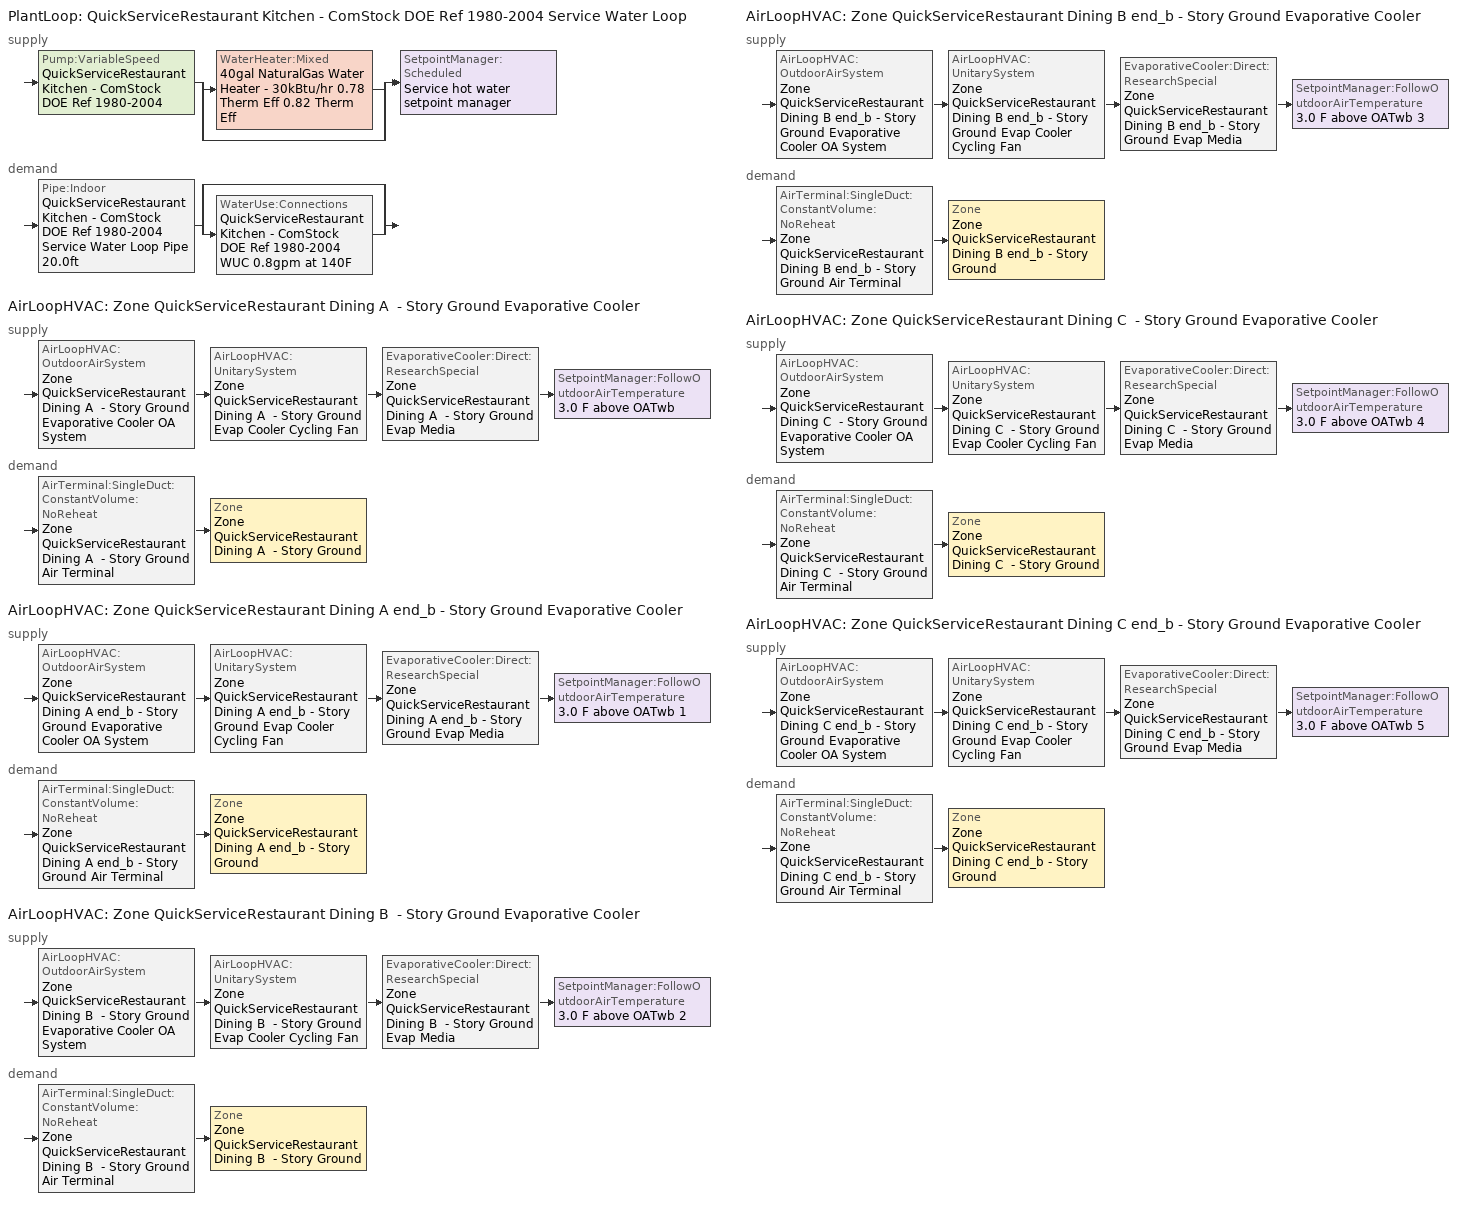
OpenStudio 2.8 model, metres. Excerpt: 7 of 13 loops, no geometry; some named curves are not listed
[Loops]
PlantLoop 'QuickServiceRestaurant Kitchen - ComStock DOE Ref 1980-2004 Service Water Loop'
 supply: Pump:VariableSpeed 'QuickServiceRestaurant Kitchen - ComStock DOE Ref 1980-2004 Service Water Loop Water Mains Pressure Driven' > split
  | WaterHeater:Mixed '40gal NaturalGas Water Heater - 30kBtu/hr 0.78 Therm Eff 0.82 Therm Eff'
  | bypass
  join > SetpointManager:Scheduled 'Service hot water setpoint manager'
 demand: Pipe:Indoor 'QuickServiceRestaurant Kitchen - ComStock DOE Ref 1980-2004 Service Water Loop Pipe 20.0ft' > split
  | bypass
  | WaterUse:Connections 'QuickServiceRestaurant Kitchen - ComStock DOE Ref 1980-2004 WUC 0.8gpm at 140F'
AirLoopHVAC 'Zone QuickServiceRestaurant Dining A  - Story Ground Evaporative Cooler'
 supply: AirLoopHVAC:OutdoorAirSystem 'Zone QuickServiceRestaurant Dining A  - Story Ground Evaporative Cooler OA System' > AirLoopHVAC:UnitarySystem 'Zone QuickServiceRestaurant Dining A  - Story Ground Evap Cooler Cycling Fan' > EvaporativeCooler:Direct:ResearchSpecial 'Zone QuickServiceRestaurant Dining A  - Story Ground Evap Media' > SetpointManager:FollowOutdoorAirTemperature '3.0 F above OATwb'
 demand: AirTerminal:SingleDuct:ConstantVolume:NoReheat 'Zone QuickServiceRestaurant Dining A  - Story Ground Air Terminal' > Zone 'Zone QuickServiceRestaurant Dining A  - Story Ground'
AirLoopHVAC 'Zone QuickServiceRestaurant Dining A end_b - Story Ground Evaporative Cooler'
 supply: AirLoopHVAC:OutdoorAirSystem 'Zone QuickServiceRestaurant Dining A end_b - Story Ground Evaporative Cooler OA System' > AirLoopHVAC:UnitarySystem 'Zone QuickServiceRestaurant Dining A end_b - Story Ground Evap Cooler Cycling Fan' > EvaporativeCooler:Direct:ResearchSpecial 'Zone QuickServiceRestaurant Dining A end_b - Story Ground Evap Media' > SetpointManager:FollowOutdoorAirTemperature '3.0 F above OATwb 1'
 demand: AirTerminal:SingleDuct:ConstantVolume:NoReheat 'Zone QuickServiceRestaurant Dining A end_b - Story Ground Air Terminal' > Zone 'Zone QuickServiceRestaurant Dining A end_b - Story Ground'
AirLoopHVAC 'Zone QuickServiceRestaurant Dining B  - Story Ground Evaporative Cooler'
 supply: AirLoopHVAC:OutdoorAirSystem 'Zone QuickServiceRestaurant Dining B  - Story Ground Evaporative Cooler OA System' > AirLoopHVAC:UnitarySystem 'Zone QuickServiceRestaurant Dining B  - Story Ground Evap Cooler Cycling Fan' > EvaporativeCooler:Direct:ResearchSpecial 'Zone QuickServiceRestaurant Dining B  - Story Ground Evap Media' > SetpointManager:FollowOutdoorAirTemperature '3.0 F above OATwb 2'
 demand: AirTerminal:SingleDuct:ConstantVolume:NoReheat 'Zone QuickServiceRestaurant Dining B  - Story Ground Air Terminal' > Zone 'Zone QuickServiceRestaurant Dining B  - Story Ground'
AirLoopHVAC 'Zone QuickServiceRestaurant Dining B end_b - Story Ground Evaporative Cooler'
 supply: AirLoopHVAC:OutdoorAirSystem 'Zone QuickServiceRestaurant Dining B end_b - Story Ground Evaporative Cooler OA System' > AirLoopHVAC:UnitarySystem 'Zone QuickServiceRestaurant Dining B end_b - Story Ground Evap Cooler Cycling Fan' > EvaporativeCooler:Direct:ResearchSpecial 'Zone QuickServiceRestaurant Dining B end_b - Story Ground Evap Media' > SetpointManager:FollowOutdoorAirTemperature '3.0 F above OATwb 3'
 demand: AirTerminal:SingleDuct:ConstantVolume:NoReheat 'Zone QuickServiceRestaurant Dining B end_b - Story Ground Air Terminal' > Zone 'Zone QuickServiceRestaurant Dining B end_b - Story Ground'
AirLoopHVAC 'Zone QuickServiceRestaurant Dining C  - Story Ground Evaporative Cooler'
 supply: AirLoopHVAC:OutdoorAirSystem 'Zone QuickServiceRestaurant Dining C  - Story Ground Evaporative Cooler OA System' > AirLoopHVAC:UnitarySystem 'Zone QuickServiceRestaurant Dining C  - Story Ground Evap Cooler Cycling Fan' > EvaporativeCooler:Direct:ResearchSpecial 'Zone QuickServiceRestaurant Dining C  - Story Ground Evap Media' > SetpointManager:FollowOutdoorAirTemperature '3.0 F above OATwb 4'
 demand: AirTerminal:SingleDuct:ConstantVolume:NoReheat 'Zone QuickServiceRestaurant Dining C  - Story Ground Air Terminal' > Zone 'Zone QuickServiceRestaurant Dining C  - Story Ground'
AirLoopHVAC 'Zone QuickServiceRestaurant Dining C end_b - Story Ground Evaporative Cooler'
 supply: AirLoopHVAC:OutdoorAirSystem 'Zone QuickServiceRestaurant Dining C end_b - Story Ground Evaporative Cooler OA System' > AirLoopHVAC:UnitarySystem 'Zone QuickServiceRestaurant Dining C end_b - Story Ground Evap Cooler Cycling Fan' > EvaporativeCooler:Direct:ResearchSpecial 'Zone QuickServiceRestaurant Dining C end_b - Story Ground Evap Media' > SetpointManager:FollowOutdoorAirTemperature '3.0 F above OATwb 5'
 demand: AirTerminal:SingleDuct:ConstantVolume:NoReheat 'Zone QuickServiceRestaurant Dining C end_b - Story Ground Air Terminal' > Zone 'Zone QuickServiceRestaurant Dining C end_b - Story Ground'
[Construction]
Uninsulated copper pipe 0.75in type L: Copper pipe 0.75in type L
[Material]
Copper pipe 0.75in type L: Roughness=Smooth; Thickness {m}=0.001143; Conductivity {W/m-K}=386; Density {kg/m3}=8906.27; Specific Heat {J/kg-K}=385.1856; Thermal Absorptance=0.9; Solar Absorptance=0.7; Visible Absorptance=0.7
[Sizing:Zone] Zone Cooling Design Supply Air Temperature Input Method=SupplyAirTemperature; Zone Cooling Design Supply Air Temperature {C}=12.7778; Zone Cooling Design Supply Air Temperature Difference {deltaC}=11.11; Zone Heating Design Supply Air Temperature Input Method=SupplyAirTemperature; Zone Heating Design Supply Air Temperature {C}=50; Zone Heating Design Supply Air Temperature Difference {deltaC}=11.11; Zone Cooling Design Supply Air Humidity Ratio {kg-H2O/kg-air}=0.0085; Zone Heating Design Supply Air Humidity Ratio {kg-H2O/kg-air}=0.008; Cooling Design Air Flow Method=DesignDay; Heating Design Air Flow Method=DesignDay; Account for Dedicated Outdoor Air System=No; Dedicated Outdoor Air System Control Strategy=NeutralSupplyAir; Dedicated Outdoor Air Low Setpoint Temperature for Design {C}=autosize; Dedicated Outdoor Air High Setpoint Temperature for Design {C}=autosize
Zone QuickServiceRestaurant Dining A  - Story Ground; Zone QuickServiceRestaurant Dining B  - Story Ground; Zone QuickServiceRestaurant Dining C  - Story Ground; Zone QuickServiceRestaurant Dining A end_b - Story Ground; Zone QuickServiceRestaurant Dining B end_b - Story Ground; Zone QuickServiceRestaurant Dining C end_b - Story Ground
[Zone equipment]
Zone QuickServiceRestaurant Dining A  - Story Ground: Zone QuickServiceRestaurant Kitchen A  - Story Ground Transfer Air Source, Zone QuickServiceRestaurant Dining A  - Story Ground Unit Heater, Zone QuickServiceRestaurant Dining A  - Story Ground Air Terminal
Zone QuickServiceRestaurant Dining B  - Story Ground: Zone QuickServiceRestaurant Kitchen B  - Story Ground Transfer Air Source, Zone QuickServiceRestaurant Dining B  - Story Ground Unit Heater, Zone QuickServiceRestaurant Dining B  - Story Ground Air Terminal
Zone QuickServiceRestaurant Dining C  - Story Ground: Zone QuickServiceRestaurant Kitchen C  - Story Ground Transfer Air Source, Zone QuickServiceRestaurant Dining C  - Story Ground Unit Heater, Zone QuickServiceRestaurant Dining C  - Story Ground Air Terminal
Zone QuickServiceRestaurant Dining A end_b - Story Ground: Zone QuickServiceRestaurant Dining A end_b - Story Ground Unit Heater, Zone QuickServiceRestaurant Dining A end_b - Story Ground Air Terminal
Zone QuickServiceRestaurant Dining B end_b - Story Ground: Zone QuickServiceRestaurant Dining B end_b - Story Ground Unit Heater, Zone QuickServiceRestaurant Dining B end_b - Story Ground Air Terminal
Zone QuickServiceRestaurant Dining C end_b - Story Ground: Zone QuickServiceRestaurant Dining C end_b - Story Ground Unit Heater, Zone QuickServiceRestaurant Dining C end_b - Story Ground Air Terminal
[Fan:ZoneExhaust] Availability Schedule=QuickServiceRestaurant Kitchen Exhaust; Fan Total Efficiency=0.0273754; Pressure Rise {Pa}=124.544; System Availability Manager Coupling Mode=Decoupled
Name | Maximum Flow Rate {m3/s}
Zone QuickServiceRestaurant Kitchen A  - Story Ground Transfer Air Source; Zone QuickServiceRestaurant Kitchen C  - Story Ground Transfer Air Source | 0.0325622
Zone QuickServiceRestaurant Kitchen B  - Story Ground Transfer Air Source | 0.0537759
[WaterUse:Connections]
QuickServiceRestaurant Kitchen - ComStock DOE Ref 1980-2004 WUC 0.8gpm at 140F: Water Use Equipment Name 1=QuickServiceRestaurant Kitchen - ComStock DOE Ref 1980-2004 Service Water Use 0.8gpm at 140F
[WaterUse:Equipment:Definition]
QuickServiceRestaurant Kitchen - ComStock DOE Ref 1980-2004 Service Water Use Def 0.8gpm: Peak Flow Rate {m3/s}=5.04722e-05; Target Temperature Schedule=Mixed Water At Faucet Temp - 140F; Sensible Fraction Schedule=Fraction Sensible - 0.2; Latent Fraction Schedule=Fraction Latent - 0.05
[WaterUse:Equipment]
QuickServiceRestaurant Kitchen - ComStock DOE Ref 1980-2004 Service Water Use 0.8gpm at 140F: Water Use Equipment Definition=QuickServiceRestaurant Kitchen - ComStock DOE Ref 1980-2004 Service Water Use Def 0.8gpm; Flow Rate Fraction Schedule=QuickServiceRestaurant Bldg Swh
[PlantLoop]
QuickServiceRestaurant Kitchen - ComStock DOE Ref 1980-2004 Service Water Loop: Glycol Concentration=0; Maximum Loop Temperature {C}=60; Minimum Loop Temperature {C}=10; Plant Loop Volume {m3}=Autocalculate; Load Distribution Scheme=Optimal
[Sizing:Plant]
QuickServiceRestaurant Kitchen - ComStock DOE Ref 1980-2004 Service Water Loop: Loop Type=Heating; Design Loop Exit Temperature {C}=60; Loop Design Temperature Difference {deltaC}=5; Sizing Option=NonCoincident; Zone Timesteps in Averaging Window=1; Coincident Sizing Factor Mode=None
[SetpointManager:Scheduled]
Service hot water setpoint manager: Control Variable=Temperature; Schedule=Service Water Loop Temp - 140F; Setpoint Node or NodeList=QuickServiceRestaurant Kitchen - ComStock DOE Ref 1980-2004 Service Water Loop Supply Outlet Node
[Pump:VariableSpeed]
QuickServiceRestaurant Kitchen - ComStock DOE Ref 1980-2004 Service Water Loop Water Mains Pressure Driven: Rated Pump Head {Pa}=0.001; Motor Efficiency=0.855; Pump Control Type=Continuous; Skin Loss Radiative Fraction=0.5; Design Power Sizing Method=PowerPerFlowPerPressure; Design Electric Power per Unit Flow Rate {W/(m3/s)}=348701.1; Design Shaft Power per Unit Flow Rate per Unit Head {W-s/m3-Pa}=1.28205; Design Minimum Flow Rate Fraction=0
[WaterHeater:Mixed]
40gal NaturalGas Water Heater - 30kBtu/hr 0.78 Therm Eff 0.82 Therm Eff: Tank Volume {m3}=0.151416; Setpoint Temperature Schedule=Service Water Loop Temp - 140F; Deadband Temperature Difference {deltaC}=2; Maximum Temperature Limit {C}=60; Heater Control Type=Cycle; Heater Maximum Capacity {W}=8862.47; Heater Fuel Type=NaturalGas; Heater Thermal Efficiency=0.82; Off Cycle Parasitic Fuel Consumption Rate {W}=0; Off Cycle Parasitic Fuel Type=NaturalGas; Off Cycle Parasitic Heat Fraction to Tank=0; On Cycle Parasitic Fuel Consumption Rate {W}=0; On Cycle Parasitic Fuel Type=NaturalGas; On Cycle Parasitic Heat Fraction to Tank=0; Ambient Temperature Indicator=Schedule; Ambient Temperature Schedule=Water Heater Ambient Temp Schedule - 70f; Off Cycle Loss Coefficient to Ambient Temperature {W/K}=4.1391; On Cycle Loss Coefficient to Ambient Temperature {W/K}=4.1391; Use Side Effectiveness=1; Source Side Effectiveness=1; Use Side Design Flow Rate {m3/s}=autosize; Source Side Design Flow Rate {m3/s}=autosize; Indirect Water Heating Recovery Time {hr}=1.5; Source Side Flow Control Mode=IndirectHeatPrimarySetpoint
[Pipe:Indoor]
QuickServiceRestaurant Kitchen - ComStock DOE Ref 1980-2004 Service Water Loop Pipe 20.0ft: Construction=Uninsulated copper pipe 0.75in type L; Environment Type=Schedule; Ambient Temperature Schedule=QuickServiceRestaurant Kitchen - ComStock DOE Ref 1980-2004 Service Water Loop Piping Air Temp - 70F; Ambient Air Velocity Schedule=QuickServiceRestaurant Kitchen - ComStock DOE Ref 1980-2004 Service Water Loop Piping Air Velocity - 0.67mph; Pipe Inside Diameter {m}=0.019939; Pipe Length {m}=6.096
[Refrigeration:WalkIn]
Quick Service Restaurant Freezer: Availability Schedule=Always On Discrete; Rated Coil Cooling Capacity {W}=1670.51; Operating Temperature {C}=-23; Rated Cooling Source Temperature {C}=-28.3333; Rated Total Heating Power {W}=0; Rated Cooling Coil Fan Power {W}=180; Rated Circulation Fan Power {W}=0; Rated Total Lighting Power {W}=80; Lighting Schedule=Always On; Defrost Type=Electric; Defrost Control Type=TimeSchedule; Defrost Schedule=Refrigeration Defrost Schedule; Defrost Drip-Down Schedule=Refrigeration Dripdown Schedule; Defrost Power {W}=2000; Temperature Termination Defrost Fraction to Ice=0.7; Restocking Schedule=Always Off; Insulated Floor Surface Area {m2}=7.43224; Insulated Floor U-Value {W/m2-K}=0.207; WalkIn Zone Boundary 1=Refrigeration Walk In Zone Boundary 1
[Refrigeration:WalkIn:ZoneBoundary]
Refrigeration Walk In Zone Boundary 1: Zone=Zone QuickServiceRestaurant Dining B end_b - Story Ground; Total Insulated Surface Area Facing Zone {m2}=43.4; Insulated Surface U-Value Facing Zone {W/m2-K}=0.235; Area of Stocking Doors Facing Zone {m2}=2; Height of Stocking Doors Facing Zone {m}=2; Stocking Door Opening Schedule Name Facing Zone=door_wi_sched; Stocking Door Opening Protection Type Facing Zone=None
[Refrigeration:System]
Low Temperature: Refrigeration Condenser=Refrigeration Condenser Air Cooled 1; Minimum Condensing Temperature {C}=21; Refrigeration System Working Fluid Type=R404a; Suction Temperature Control Type=ConstantSuctionTemperature
[Refrigeration:Compressor]
Refrigeration Compressor 1: Refrigeration Compressor Power Curve=LT_compressor_power_smallandold; Refrigeration Compressor Capacity Curve=LT_compressor_capacity_smallandold; Rated Return Gas Temperature {C}=18.3; Rated Subcooling {deltaC}=0
[Refrigeration:Condenser:AirCooled]
Refrigeration Condenser Air Cooled 1: Rated Effective Total Heat Rejection Rate Curve=Condenser Heat Rejection Function of Temperature; Rated Subcooling Temperature Difference {deltaC}=0; Condenser Fan Speed Control Type=VariableSpeed; Rated Fan Power {W}=71.5931; Minimum Fan Air Flow Ratio=0
[Fan:ConstantVolume] Availability Schedule=Always On Discrete; Fan Total Efficiency=0.55575; Pressure Rise {Pa}=49.8178; Maximum Flow Rate {m3/s}=AutoSize; Motor Efficiency=0.855; Motor In Airstream Fraction=1
Zone QuickServiceRestaurant Dining A  - Story Ground UnitHeater Fan; Zone QuickServiceRestaurant Dining A end_b - Story Ground UnitHeater Fan; Zone QuickServiceRestaurant Dining B  - Story Ground UnitHeater Fan; Zone QuickServiceRestaurant Dining B end_b - Story Ground UnitHeater Fan; Zone QuickServiceRestaurant Dining C  - Story Ground UnitHeater Fan; Zone QuickServiceRestaurant Dining C end_b - Story Ground UnitHeater Fan
[Coil:Heating:Gas] Availability Schedule=Always On Discrete; Gas Burner Efficiency=0.8; Nominal Capacity {W}=AutoSize; Parasitic Electric Load {W}=0; Parasitic Gas Load {W}=0
Zone QuickServiceRestaurant Dining A  - Story Ground UnitHeater Gas Htg Coil; Zone QuickServiceRestaurant Dining A end_b - Story Ground UnitHeater Gas Htg Coil; Zone QuickServiceRestaurant Dining B  - Story Ground UnitHeater Gas Htg Coil; Zone QuickServiceRestaurant Dining B end_b - Story Ground UnitHeater Gas Htg Coil; Zone QuickServiceRestaurant Dining C  - Story Ground UnitHeater Gas Htg Coil; Zone QuickServiceRestaurant Dining C end_b - Story Ground UnitHeater Gas Htg Coil
[ZoneHVAC:UnitHeater] Availability Schedule=Always On Discrete; Maximum Supply Air Flow Rate {m3/s}=autosize; Fan Control Type=OnOff; Minimum Hot Water Flow Rate {m3/s}=0; Heating Convergence Tolerance=0.001
Name | Supply Air Fan | Heating Coil
Zone QuickServiceRestaurant Dining A  - Story Ground Unit Heater | Zone QuickServiceRestaurant Dining A  - Story Ground UnitHeater Fan | Zone QuickServiceRestaurant Dining A  - Story Ground UnitHeater Gas Htg Coil
Zone QuickServiceRestaurant Dining A end_b - Story Ground Unit Heater | Zone QuickServiceRestaurant Dining A end_b - Story Ground UnitHeater Fan | Zone QuickServiceRestaurant Dining A end_b - Story Ground UnitHeater Gas Htg Coil
Zone QuickServiceRestaurant Dining B  - Story Ground Unit Heater | Zone QuickServiceRestaurant Dining B  - Story Ground UnitHeater Fan | Zone QuickServiceRestaurant Dining B  - Story Ground UnitHeater Gas Htg Coil
Zone QuickServiceRestaurant Dining B end_b - Story Ground Unit Heater | Zone QuickServiceRestaurant Dining B end_b - Story Ground UnitHeater Fan | Zone QuickServiceRestaurant Dining B end_b - Story Ground UnitHeater Gas Htg Coil
Zone QuickServiceRestaurant Dining C  - Story Ground Unit Heater | Zone QuickServiceRestaurant Dining C  - Story Ground UnitHeater Fan | Zone QuickServiceRestaurant Dining C  - Story Ground UnitHeater Gas Htg Coil
Zone QuickServiceRestaurant Dining C end_b - Story Ground Unit Heater | Zone QuickServiceRestaurant Dining C end_b - Story Ground UnitHeater Fan | Zone QuickServiceRestaurant Dining C end_b - Story Ground UnitHeater Gas Htg Coil
[AirLoopHVAC] Design Supply Air Flow Rate {m3/s}=AutoSize
Name | Availability Schedule
Zone QuickServiceRestaurant Dining A  - Story Ground Evaporative Cooler | Zone QuickServiceRestaurant Dining A  - Story Ground Evaporative Cooler Availability Sch
Zone QuickServiceRestaurant Dining A end_b - Story Ground Evaporative Cooler | Zone QuickServiceRestaurant Dining A end_b - Story Ground Evaporative Cooler Availability Sch
Zone QuickServiceRestaurant Dining B  - Story Ground Evaporative Cooler | Zone QuickServiceRestaurant Dining B  - Story Ground Evaporative Cooler Availability Sch
Zone QuickServiceRestaurant Dining B end_b - Story Ground Evaporative Cooler | Zone QuickServiceRestaurant Dining B end_b - Story Ground Evaporative Cooler Availability Sch
Zone QuickServiceRestaurant Dining C  - Story Ground Evaporative Cooler | Zone QuickServiceRestaurant Dining C  - Story Ground Evaporative Cooler Availability Sch
Zone QuickServiceRestaurant Dining C end_b - Story Ground Evaporative Cooler | Zone QuickServiceRestaurant Dining C end_b - Story Ground Evaporative Cooler Availability Sch
[Sizing:System] Type of Load to Size On=Sensible; Design Outdoor Air Flow Rate {m3/s}=Autosize; Central Heating Maximum System Air Flow Ratio=0.3; Preheat Design Temperature {C}=7.22222; Preheat Design Humidity Ratio {kg-H2O/kg-Air}=0.008; Precool Design Temperature {C}=12.7778; Precool Design Humidity Ratio {kg-H2O/kg-Air}=0.008; Central Cooling Design Supply Air Temperature {C}=21.1111; Central Heating Design Supply Air Temperature {C}=12.7778; Sizing Option=Coincident; 100% Outdoor Air in Cooling=No; 100% Outdoor Air in Heating=No; Central Cooling Design Supply Air Humidity Ratio {kg-H2O/kg-Air}=0.0085; Central Heating Design Supply Air Humidity Ratio {kg-H2O/kg-Air}=0.008; Cooling Design Air Flow Method=DesignDay; Cooling Design Air Flow Rate {m3/s}=0; Heating Design Air Flow Method=DesignDay; Heating Design Air Flow Rate {m3/s}=0; System Outdoor Air Method=ZoneSum; Zone Maximum Outdoor Air Fraction=1; Cooling Supply Air Flow Rate Per Floor Area {m3/s-m2}=0.00996765; Cooling Fraction of Autosized Cooling Supply Air Flow Rate=1; Cooling Supply Air Flow Rate Per Unit Cooling Capacity {m3/s-W}=3.94755e-05; Heating Supply Air Flow Rate Per Floor Area {m3/s-m2}=0.00996765; Heating Fraction of Autosized Heating Supply Air Flow Rate=1; Heating Fraction of Autosized Cooling Supply Air Flow Rate=1; Heating Supply Air Flow Rate Per Unit Heating Capacity {m3/s-W}=3.15882e-05; Cooling Design Capacity Method=CoolingDesignCapacity; Cooling Design Capacity {W}=autosize; Cooling Design Capacity Per Floor Area {W/m2}=234.7; Fraction of Autosized Cooling Design Capacity=1; Heating Design Capacity Method=HeatingDesignCapacity; Heating Design Capacity {W}=autosize; Heating Design Capacity Per Floor Area {W/m2}=157; Fraction of Autosized Heating Design Capacity=1; Central Cooling Capacity Control Method=OnOff
Zone QuickServiceRestaurant Dining A  - Story Ground Evaporative Cooler; Zone QuickServiceRestaurant Dining A end_b - Story Ground Evaporative Cooler; Zone QuickServiceRestaurant Dining B  - Story Ground Evaporative Cooler; Zone QuickServiceRestaurant Dining B end_b - Story Ground Evaporative Cooler; Zone QuickServiceRestaurant Dining C  - Story Ground Evaporative Cooler; Zone QuickServiceRestaurant Dining C end_b - Story Ground Evaporative Cooler
[SetpointManager:FollowOutdoorAirTemperature] Control Variable=Temperature; Reference Temperature Type=OutdoorAirWetBulb; Offset Temperature Difference {deltaC}=1.66667; Maximum Setpoint Temperature {C}=25.5556; Minimum Setpoint Temperature {C}=21.1111
Name | Setpoint Node or NodeList
3.0 F above OATwb | Zone QuickServiceRestaurant Dining A  - Story Ground Evaporative Cooler Supply Outlet Node
3.0 F above OATwb 1 | Zone QuickServiceRestaurant Dining A end_b - Story Ground Evaporative Cooler Supply Outlet Node
3.0 F above OATwb 2 | Zone QuickServiceRestaurant Dining B  - Story Ground Evaporative Cooler Supply Outlet Node
3.0 F above OATwb 3 | Zone QuickServiceRestaurant Dining B end_b - Story Ground Evaporative Cooler Supply Outlet Node
3.0 F above OATwb 4 | Zone QuickServiceRestaurant Dining C  - Story Ground Evaporative Cooler Supply Outlet Node
3.0 F above OATwb 5 | Zone QuickServiceRestaurant Dining C end_b - Story Ground Evaporative Cooler Supply Outlet Node
[EnergyManagementSystem:Sensor] Output Variable or Output Meter=Zone Predicted Sensible Load to Cooling Setpoint Heat Transfer Rate
Name | Output Variable or Output Meter Index Key
Zone_QuickServiceRestaurant_Dining_A____Story_Ground_Clg_Load_Sensor | Zone QuickServiceRestaurant Dining A  - Story Ground
Zone_QuickServiceRestaurant_Dining_A_end_b___Story_Ground_Clg_Load_Sensor | Zone QuickServiceRestaurant Dining A end_b - Story Ground
Zone_QuickServiceRestaurant_Dining_B____Story_Ground_Clg_Load_Sensor | Zone QuickServiceRestaurant Dining B  - Story Ground
Zone_QuickServiceRestaurant_Dining_B_end_b___Story_Ground_Clg_Load_Sensor | Zone QuickServiceRestaurant Dining B end_b - Story Ground
Zone_QuickServiceRestaurant_Dining_C____Story_Ground_Clg_Load_Sensor | Zone QuickServiceRestaurant Dining C  - Story Ground
Zone_QuickServiceRestaurant_Dining_C_end_b___Story_Ground_Clg_Load_Sensor | Zone QuickServiceRestaurant Dining C end_b - Story Ground
[EnergyManagementSystem:Actuator] Actuated Component Type=Schedule:Constant; Actuated Component Control Type=Schedule Value
Name | Actuated Component
Zone_QuickServiceRestaurant_Dining_A____Story_Ground_Evaporative_Cooler_Availability_Actuator | Zone QuickServiceRestaurant Dining A  - Story Ground Evaporative Cooler Availability Sch
Zone_QuickServiceRestaurant_Dining_A_end_b___Story_Ground_Evaporative_Cooler_Availability_Actuator | Zone QuickServiceRestaurant Dining A end_b - Story Ground Evaporative Cooler Availability Sch
Zone_QuickServiceRestaurant_Dining_B____Story_Ground_Evaporative_Cooler_Availability_Actuator | Zone QuickServiceRestaurant Dining B  - Story Ground Evaporative Cooler Availability Sch
Zone_QuickServiceRestaurant_Dining_B_end_b___Story_Ground_Evaporative_Cooler_Availability_Actuator | Zone QuickServiceRestaurant Dining B end_b - Story Ground Evaporative Cooler Availability Sch
Zone_QuickServiceRestaurant_Dining_C____Story_Ground_Evaporative_Cooler_Availability_Actuator | Zone QuickServiceRestaurant Dining C  - Story Ground Evaporative Cooler Availability Sch
Zone_QuickServiceRestaurant_Dining_C_end_b___Story_Ground_Evaporative_Cooler_Availability_Actuator | Zone QuickServiceRestaurant Dining C end_b - Story Ground Evaporative Cooler Availability Sch
Zone_QuickServiceRestaurant_Kitchen_A____Story_Ground_Evaporative_Cooler_Availability_Actuator | Zone QuickServiceRestaurant Kitchen A  - Story Ground Evaporative Cooler Availability Sch
Zone_QuickServiceRestaurant_Kitchen_A_end_a___Story_Ground_Evaporative_Cooler_Availability_Actuator | Zone QuickServiceRestaurant Kitchen A end_a - Story Ground Evaporative Cooler Availability Sch
Zone_QuickServiceRestaurant_Kitchen_B____Story_Ground_Evaporative_Cooler_Availability_Actuator | Zone QuickServiceRestaurant Kitchen B  - Story Ground Evaporative Cooler Availability Sch
Zone_QuickServiceRestaurant_Kitchen_B_end_a___Story_Ground_Evaporative_Cooler_Availability_Actuator | Zone QuickServiceRestaurant Kitchen B end_a - Story Ground Evaporative Cooler Availability Sch
Zone_QuickServiceRestaurant_Kitchen_C____Story_Ground_Evaporative_Cooler_Availability_Actuator | Zone QuickServiceRestaurant Kitchen C  - Story Ground Evaporative Cooler Availability Sch
Zone_QuickServiceRestaurant_Kitchen_C_end_a___Story_Ground_Evaporative_Cooler_Availability_Actuator | Zone QuickServiceRestaurant Kitchen C end_a - Story Ground Evaporative Cooler Availability Sch
[EnergyManagementSystem:Program]
Zone_QuickServiceRestaurant_Dining_A____Story_Ground_Evaporative_Cooler_Availability_Control: IF Zone_QuickServiceRestaurant_Dining_A____Story_Ground_Clg_Load_Sensor < 0.0; SET Zone_QuickServiceRestaurant_Dining_A____Story_Ground_Evaporative_Cooler_Availability_Actuator = 1; ELSE; SET Zone_QuickServiceRestaurant_Dining_A____Story_Ground_Evaporative_Cooler_Availability_Actuator = 0; ENDIF
Zone_QuickServiceRestaurant_Dining_A_end_b___Story_Ground_Evaporative_Cooler_Availability_Control: IF Zone_QuickServiceRestaurant_Dining_A_end_b___Story_Ground_Clg_Load_Sensor < 0.0; SET Zone_QuickServiceRestaurant_Dining_A_end_b___Story_Ground_Evaporative_Cooler_Availability_Actuator = 1; ELSE; SET Zone_QuickServiceRestaurant_Dining_A_end_b___Story_Ground_Evaporative_Cooler_Availability_Actuator = 0; ENDIF
Zone_QuickServiceRestaurant_Dining_B____Story_Ground_Evaporative_Cooler_Availability_Control: IF Zone_QuickServiceRestaurant_Dining_B____Story_Ground_Clg_Load_Sensor < 0.0; SET Zone_QuickServiceRestaurant_Dining_B____Story_Ground_Evaporative_Cooler_Availability_Actuator = 1; ELSE; SET Zone_QuickServiceRestaurant_Dining_B____Story_Ground_Evaporative_Cooler_Availability_Actuator = 0; ENDIF
Zone_QuickServiceRestaurant_Dining_B_end_b___Story_Ground_Evaporative_Cooler_Availability_Control: IF Zone_QuickServiceRestaurant_Dining_B_end_b___Story_Ground_Clg_Load_Sensor < 0.0; SET Zone_QuickServiceRestaurant_Dining_B_end_b___Story_Ground_Evaporative_Cooler_Availability_Actuator = 1; ELSE; SET Zone_QuickServiceRestaurant_Dining_B_end_b___Story_Ground_Evaporative_Cooler_Availability_Actuator = 0; ENDIF
Zone_QuickServiceRestaurant_Dining_C____Story_Ground_Evaporative_Cooler_Availability_Control: IF Zone_QuickServiceRestaurant_Dining_C____Story_Ground_Clg_Load_Sensor < 0.0; SET Zone_QuickServiceRestaurant_Dining_C____Story_Ground_Evaporative_Cooler_Availability_Actuator = 1; ELSE; SET Zone_QuickServiceRestaurant_Dining_C____Story_Ground_Evaporative_Cooler_Availability_Actuator = 0; ENDIF
Zone_QuickServiceRestaurant_Dining_C_end_b___Story_Ground_Evaporative_Cooler_Availability_Control: IF Zone_QuickServiceRestaurant_Dining_C_end_b___Story_Ground_Clg_Load_Sensor < 0.0; SET Zone_QuickServiceRestaurant_Dining_C_end_b___Story_Ground_Evaporative_Cooler_Availability_Actuator = 1; ELSE; SET Zone_QuickServiceRestaurant_Dining_C_end_b___Story_Ground_Evaporative_Cooler_Availability_Actuator = 0; ENDIF
[EvaporativeCooler:Direct:ResearchSpecial] Availability Schedule=Always On Discrete; Cooler Design Effectiveness=1; Recirculating Water Pump Power Consumption {W}=0; Primary Air Design Flow Rate {m3/s}=Autosize; Drift Loss Fraction=0; Blowdown Concentration Ratio=0; Water Pump Power Sizing Factor {W/(m3/s)}=0.1; Evaporative Operation Minimum Drybulb Temperature=16; Evaporative Operation Maximum Limit Wetbulb Temperature=24; Evaporative Operation Maximum Limit Drybulb Temperature=28
Zone QuickServiceRestaurant Dining A  - Story Ground Evap Media; Zone QuickServiceRestaurant Dining A end_b - Story Ground Evap Media; Zone QuickServiceRestaurant Dining B  - Story Ground Evap Media; Zone QuickServiceRestaurant Dining B end_b - Story Ground Evap Media; Zone QuickServiceRestaurant Dining C  - Story Ground Evap Media; Zone QuickServiceRestaurant Dining C end_b - Story Ground Evap Media
[Fan:OnOff] Availability Schedule=Always On Discrete; Fan Total Efficiency=0.55575; Pressure Rise {Pa}=622.722; Maximum Flow Rate {m3/s}=autosize; Motor Efficiency=0.855; Motor In Airstream Fraction=1
Name | Fan Power Ratio Function of Speed Ratio Curve | Fan Efficiency Ratio Function of Speed Ratio Curve
Zone QuickServiceRestaurant Dining A  - Story Ground Evap Cooler Supply Fan | Fan On Off Power Curve | Fan On Off Efficiency Curve
Zone QuickServiceRestaurant Dining A end_b - Story Ground Evap Cooler Supply Fan | Fan On Off Power Curve 1 | Fan On Off Efficiency Curve 1
Zone QuickServiceRestaurant Dining B  - Story Ground Evap Cooler Supply Fan | Fan On Off Power Curve 2 | Fan On Off Efficiency Curve 2
Zone QuickServiceRestaurant Dining B end_b - Story Ground Evap Cooler Supply Fan | Fan On Off Power Curve 3 | Fan On Off Efficiency Curve 3
Zone QuickServiceRestaurant Dining C  - Story Ground Evap Cooler Supply Fan | Fan On Off Power Curve 4 | Fan On Off Efficiency Curve 4
Zone QuickServiceRestaurant Dining C end_b - Story Ground Evap Cooler Supply Fan | Fan On Off Power Curve 5 | Fan On Off Efficiency Curve 5
[Coil:Cooling:DX:SingleSpeed] Availability Schedule=Always Off Discrete; Rated Total Cooling Capacity {W}=autosize; Rated Sensible Heat Ratio=autosize; Rated COP {W/W}=3.91157; Rated Air Flow Rate {m3/s}=autosize; Rated Evaporator Fan Power Per Volume Flow Rate {W/(m3/s)}=773.3; Total Cooling Capacity Function of Temperature Curve=PSZ-Fine Storage DX Coil Cap-FT; Total Cooling Capacity Function of Flow Fraction Curve=DX Coil Cap-FF; Energy Input Ratio Function of Temperature Curve=PSZ-AC DX Coil EIR-FT; Energy Input Ratio Function of Flow Fraction Curve=Split DX Coil EIR-FF; Part Load Fraction Correlation Curve=HPACCOOLPLFFPLR; Condenser Type=AirCooled; Evaporative Condenser Effectiveness=0; Evaporative Condenser Air Flow Rate {m3/s}=Autosize; Evaporative Condenser Pump Rated Power Consumption {W}=Autosize; Crankcase Heater Capacity {W}=0; Maximum Outdoor Dry-Bulb Temperature for Crankcase Heater Operation {C}=0; Basin Heater Capacity {W/K}=0; Basin Heater Setpoint Temperature {C}=10
Dummy Always Off DX Coil 11kBtu/hr 9.7SEER 12kBtu/hr 13.0SEER; Dummy Always Off DX Coil 1 15kBtu/hr 9.7SEER 16kBtu/hr 13.0SEER; Dummy Always Off DX Coil 2 15kBtu/hr 9.7SEER 17kBtu/hr 13.0SEER; Dummy Always Off DX Coil 3 16kBtu/hr 9.7SEER 20kBtu/hr 13.0SEER; Dummy Always Off DX Coil 4 12kBtu/hr 9.7SEER 13kBtu/hr 13.0SEER; Dummy Always Off DX Coil 5 15kBtu/hr 9.7SEER 16kBtu/hr 13.0SEER
[AirLoopHVAC:UnitarySystem] Control Type=Load; Dehumidification Control Type=None; Fan Placement=BlowThrough; Supply Air Fan Operating Mode Schedule=Always Off Discrete; DX Heating Coil Sizing Ratio=1; Use DOAS DX Cooling Coil=No; DOAS DX Cooling Coil Leaving Minimum Air Temperature {C}=2; Latent Load Control=SensibleOnlyLoadControl; Supply Air Flow Rate Method During Cooling Operation=SupplyAirFlowRate; Supply Air Flow Rate During Cooling Operation {m3/s}=autosize; Supply Air Flow Rate Method During Heating Operation=SupplyAirFlowRate; Supply Air Flow Rate During Heating Operation {m3/s}=autosize; Supply Air Flow Rate Method When No Cooling or Heating is Required=SupplyAirFlowRate; Supply Air Flow Rate When No Cooling or Heating is Required {m3/s}=autosize; Maximum Supply Air Temperature {C}=40; Maximum Outdoor Dry-Bulb Temperature for Supplemental Heater Operation {C}=21; Maximum Cycling Rate {cycles/hr}=2.5; Heat Pump Time Constant {s}=60; Fraction of On-Cycle Power Use=0.01; Heat Pump Fan Delay Time {s}=60; Ancilliary On-Cycle Electric Power {W}=0; Ancilliary Off-Cycle Electric Power {W}=0
Name | Controlling Zone or Thermostat Location | Supply Fan | Cooling Coil
Zone QuickServiceRestaurant Dining A  - Story Ground Evap Cooler Cycling Fan | Zone QuickServiceRestaurant Dining A  - Story Ground | Zone QuickServiceRestaurant Dining A  - Story Ground Evap Cooler Supply Fan | Dummy Always Off DX Coil 11kBtu/hr 9.7SEER 12kBtu/hr 13.0SEER
Zone QuickServiceRestaurant Dining A end_b - Story Ground Evap Cooler Cycling Fan | Zone QuickServiceRestaurant Dining A end_b - Story Ground | Zone QuickServiceRestaurant Dining A end_b - Story Ground Evap Cooler Supply Fan | Dummy Always Off DX Coil 1 15kBtu/hr 9.7SEER 16kBtu/hr 13.0SEER
Zone QuickServiceRestaurant Dining B  - Story Ground Evap Cooler Cycling Fan | Zone QuickServiceRestaurant Dining B  - Story Ground | Zone QuickServiceRestaurant Dining B  - Story Ground Evap Cooler Supply Fan | Dummy Always Off DX Coil 2 15kBtu/hr 9.7SEER 17kBtu/hr 13.0SEER
Zone QuickServiceRestaurant Dining B end_b - Story Ground Evap Cooler Cycling Fan | Zone QuickServiceRestaurant Dining B end_b - Story Ground | Zone QuickServiceRestaurant Dining B end_b - Story Ground Evap Cooler Supply Fan | Dummy Always Off DX Coil 3 16kBtu/hr 9.7SEER 20kBtu/hr 13.0SEER
Zone QuickServiceRestaurant Dining C  - Story Ground Evap Cooler Cycling Fan | Zone QuickServiceRestaurant Dining C  - Story Ground | Zone QuickServiceRestaurant Dining C  - Story Ground Evap Cooler Supply Fan | Dummy Always Off DX Coil 4 12kBtu/hr 9.7SEER 13kBtu/hr 13.0SEER
Zone QuickServiceRestaurant Dining C end_b - Story Ground Evap Cooler Cycling Fan | Zone QuickServiceRestaurant Dining C end_b - Story Ground | Zone QuickServiceRestaurant Dining C end_b - Story Ground Evap Cooler Supply Fan | Dummy Always Off DX Coil 5 15kBtu/hr 9.7SEER 16kBtu/hr 13.0SEER
[Controller:OutdoorAir] Minimum Outdoor Air Flow Rate {m3/s}=autosize; Maximum Outdoor Air Flow Rate {m3/s}=Autosize; Economizer Control Type=NoEconomizer; Economizer Control Action Type=ModulateFlow; Economizer Maximum Limit Dry-Bulb Temperature {C}=28; Economizer Maximum Limit Enthalpy {J/kg}=64000; Lockout Type=LockoutWithHeating; Minimum Limit Type=FixedMinimum; Minimum Fraction of Outdoor Air Schedule=Always On Discrete; High Humidity Control=No; Heat Recovery Bypass Control Type=BypassWhenWithinEconomizerLimits
Name | Minimum Outdoor Air Schedule | Controller Mechanical Ventilation
Zone QuickServiceRestaurant Dining A  - Story Ground Evaporative Cooler OA Controller | Zone QuickServiceRestaurant Dining A  - Story Ground Evaporative Cooler Availability Sch | Zone QuickServiceRestaurant Dining A  - Story Ground Evaporative Cooler Vent Controller
Zone QuickServiceRestaurant Dining A end_b - Story Ground Evaporative Cooler OA Controller | Zone QuickServiceRestaurant Dining A end_b - Story Ground Evaporative Cooler Availability Sch | Zone QuickServiceRestaurant Dining A end_b - Story Ground Evaporative Cooler Vent Controller
Zone QuickServiceRestaurant Dining B  - Story Ground Evaporative Cooler OA Controller | Zone QuickServiceRestaurant Dining B  - Story Ground Evaporative Cooler Availability Sch | Zone QuickServiceRestaurant Dining B  - Story Ground Evaporative Cooler Vent Controller
Zone QuickServiceRestaurant Dining B end_b - Story Ground Evaporative Cooler OA Controller | Zone QuickServiceRestaurant Dining B end_b - Story Ground Evaporative Cooler Availability Sch | Zone QuickServiceRestaurant Dining B end_b - Story Ground Evaporative Cooler Vent Controller
Zone QuickServiceRestaurant Dining C  - Story Ground Evaporative Cooler OA Controller | Zone QuickServiceRestaurant Dining C  - Story Ground Evaporative Cooler Availability Sch | Zone QuickServiceRestaurant Dining C  - Story Ground Evaporative Cooler Vent Controller
Zone QuickServiceRestaurant Dining C end_b - Story Ground Evaporative Cooler OA Controller | Zone QuickServiceRestaurant Dining C end_b - Story Ground Evaporative Cooler Availability Sch | Zone QuickServiceRestaurant Dining C end_b - Story Ground Evaporative Cooler Vent Controller
[Controller:MechanicalVentilation] Availability Schedule=Always On Discrete; System Outdoor Air Method=ZoneSum
Zone QuickServiceRestaurant Dining A  - Story Ground Evaporative Cooler Vent Controller; Zone QuickServiceRestaurant Dining A end_b - Story Ground Evaporative Cooler Vent Controller; Zone QuickServiceRestaurant Dining B  - Story Ground Evaporative Cooler Vent Controller; Zone QuickServiceRestaurant Dining B end_b - Story Ground Evaporative Cooler Vent Controller; Zone QuickServiceRestaurant Dining C  - Story Ground Evaporative Cooler Vent Controller; Zone QuickServiceRestaurant Dining C end_b - Story Ground Evaporative Cooler Vent Controller
[AirLoopHVAC:OutdoorAirSystem]
Name | Controller
Zone QuickServiceRestaurant Dining A  - Story Ground Evaporative Cooler OA System | Zone QuickServiceRestaurant Dining A  - Story Ground Evaporative Cooler OA Controller
Zone QuickServiceRestaurant Dining A end_b - Story Ground Evaporative Cooler OA System | Zone QuickServiceRestaurant Dining A end_b - Story Ground Evaporative Cooler OA Controller
Zone QuickServiceRestaurant Dining B  - Story Ground Evaporative Cooler OA System | Zone QuickServiceRestaurant Dining B  - Story Ground Evaporative Cooler OA Controller
Zone QuickServiceRestaurant Dining B end_b - Story Ground Evaporative Cooler OA System | Zone QuickServiceRestaurant Dining B end_b - Story Ground Evaporative Cooler OA Controller
Zone QuickServiceRestaurant Dining C  - Story Ground Evaporative Cooler OA System | Zone QuickServiceRestaurant Dining C  - Story Ground Evaporative Cooler OA Controller
Zone QuickServiceRestaurant Dining C end_b - Story Ground Evaporative Cooler OA System | Zone QuickServiceRestaurant Dining C end_b - Story Ground Evaporative Cooler OA Controller
[AirTerminal:SingleDuct:ConstantVolume:NoReheat] Availability Schedule=Always On Discrete; Maximum Air Flow Rate {m3/s}=AutoSize
Zone QuickServiceRestaurant Dining A  - Story Ground Air Terminal; Zone QuickServiceRestaurant Dining A end_b - Story Ground Air Terminal; Zone QuickServiceRestaurant Dining B  - Story Ground Air Terminal; Zone QuickServiceRestaurant Dining B end_b - Story Ground Air Terminal; Zone QuickServiceRestaurant Dining C  - Story Ground Air Terminal; Zone QuickServiceRestaurant Dining C end_b - Story Ground Air Terminal
[Schedule:Ruleset]
Name | Default Day Schedule | Summer Design Day Schedule | Winter Design Day Schedule
QuickServiceRestaurant Kitchen Exhaust | QuickServiceRestaurant Kitchen Exhaust Default | QuickServiceRestaurant Kitchen Exhaust Summer Design Day | QuickServiceRestaurant Kitchen Exhaust Winter Design Day
QuickServiceRestaurant Bldg Swh | QuickServiceRestaurant Bldg Swh Default | QuickServiceRestaurant Bldg Swh Summer Design Day | QuickServiceRestaurant Bldg Swh Winter Design Day
Fraction Sensible - 0.2 | Fraction Sensible - 0.2 Default
Fraction Latent - 0.05 | Fraction Latent - 0.05 Default
Mixed Water At Faucet Temp - 140F | Mixed Water At Faucet Temp - 140F Default
Service Water Loop Temp - 140F | Service Water Loop Temp - 140F Default
Water Heater Ambient Temp Schedule - 70f | Water Heater Ambient Temp Schedule - 70f Default
QuickServiceRestaurant Kitchen - ComStock DOE Ref 1980-2004 Service Water Loop Piping Air Temp - 70F | QuickServiceRestaurant Kitchen - ComStock DOE Ref 1980-2004 Service Water Loop Piping Air Temp - 70F Default
QuickServiceRestaurant Kitchen - ComStock DOE Ref 1980-2004 Service Water Loop Piping Air Velocity - 0.67mph | QuickServiceRestaurant Kitchen - ComStock DOE Ref 1980-2004 Service Water Loop Piping Air Velocity - 0.67mph Default
Always Off | Always Off Default | Always Off Summer Design Day | Always Off Winter Design Day
Always On | Always On Default
door_wi_sched | door_wi_sched Default
Refrigeration Defrost Schedule | Refrigeration Defrost Schedule Default - Quick Service Restaurant Freezer
Refrigeration Dripdown Schedule | Refrigeration Dripdown Schedule Default - Quick Service Restaurant Freezer
[Schedule:Day]
QuickServiceRestaurant Kitchen Exhaust Default; autogen QuickServiceRestaurant Kitchen Exhaust 0_day_sch; autogen QuickServiceRestaurant Kitchen Exhaust 1_day_sch: Yes, 1, 0, 1, 5, 0, 0, 24, 0, 1
QuickServiceRestaurant Kitchen Exhaust Winter Design Day; QuickServiceRestaurant Kitchen Exhaust Summer Design Day: 1, 0, 1, 5, 0, 0, 24, 0, 1
QuickServiceRestaurant Bldg Swh Default: Yes, 5, 45, 0, 6, 0, 0.0375, 6, 15, 0.075, 6, 30, 0.1125, 6, 45, 0.15, 7, 0, 0.2625, 7, 15, 0.375, 7, 30, 0.4875, 7, 45, 0.6, 8, 0, 0.5875, 8, 15, 0.575, 8, 30, 0.5625, 8, 45, 0.55, 9, 0, 0.525, 9, 15, 0.5, 9, 30, 0.475, 9, 45, 0.45, 10, 0, 0.433333, 10, 15, 0.416667, 10, 30, 0.4, 10, 45, 0.433333, 11, 0, 0.416667, 11, 15, 0.4, 11, 30, 0.3875, 11, 45, 0.375, 12, 0, 0.3625, 12, 15, 0.35, 12, 30, 0.3375, 12, 45, 0.325, 13, 0, 0.3125, 13, 15, 0.3, 15, 15, 0.3, 15, 30, 0.325, 15, 45, 0.35, 16, 0, 0.375, 16, 15, 0.4, 16, 30, 0.4375, 16, 45, 0.475, 17, 0, 0.5125, 17, 15, 0.55, 17, 30, 0.566667, 17, 45, 0.583333, 18, 0, 0.6, 18, 15, 0.516667, 18, 30, 0.533333, 18, 45, 0.55, 19, 0, 0.525, 19, 15, 0.5, 19, 30, 0.475, 19, 45, 0.45, 20, 0, 0.4, 20, 15, 0.35, 20, 30, 0.3, 20, 45, 0.25, 21, 0, 0.2375, 21, 15, 0.225, 21, 30, 0.2125, 21, 45, 0.2, 22, 0, 0.15, 22, 15, 0.1, 22, 30, 0.05, 22, 45, 0, 24, 0, 0
QuickServiceRestaurant Bldg Swh Summer Design Day: 1, 0, 0.2, 6, 0, 0, 7, 0, 0.15, 8, 0, 0.6, 9, 0, 0.55, 10, 0, 0.45, 11, 0, 0.4, 12, 0, 0.45, 13, 0, 0.4, 14, 0, 0.35, 17, 0, 0.3, 18, 0, 0.4, 19, 0, 0.55, 20, 0, 0.6, 21, 0, 0.5, 22, 0, 0.55, 23, 0, 0.45, 24, 0, 0.25
QuickServiceRestaurant Bldg Swh Sun Day: Yes, 5, 15, 0, 5, 30, 0.009375, 5, 45, 0.01875, 6, 0, 0.028125, 6, 15, 0.0375, 6, 30, 0.046875, 6, 45, 0.05625, 7, 0, 0.065625, 7, 15, 0.075, 7, 30, 0.084375, 7, 45, 0.09375, 8, 0, 0.103125, 8, 15, 0.1125, 8, 30, 0.121875, 8, 45, 0.13125, 9, 0, 0.140625, 9, 15, 0.15, 10, 15, 0.15, 10, 30, 0.195161, 10, 45, 0.240323, 11, 0, 0.285484, 11, 15, 0.330645, 11, 30, 0.375806, 11, 45, 0.420968, 12, 0, 0.466129, 12, 11, 0.5, 12, 26, 0.387097, 12, 41, 0.374194, 12, 56, 0.36129, 13, 11, 0.348387, 13, 26, 0.335484, 13, 41, 0.322581, 13, 56, 0.309677, 14, 7, 0.3, 15, 37, 0.3, 15, 52, 0.325, 16, 7, 0.35, 16, 22, 0.375, 16, 37, 0.4, 16, 52, 0.425, 17, 7, 0.45, 17, 22, 0.475, 17, 37, 0.5, 18, 3, 0.5, 18, 18, 0.457143, 18, 30, 0.5, 18, 45, 0.475, 19, 0, 0.45, 19, 15, 0.425, 19, 30, 0.4, 19, 45, 0.35, 20, 0, 0.3, 20, 15, 0.25, 20, 30, 0.2, 20, 45, 0.2125, 21, 0, 0.225, 21, 15, 0.2375, 21, 30, 0.25, 21, 45, 0.1875, 22, 0, 0.125, 22, 15, 0.0625, 22, 30, 0, 24, 0, 0
QuickServiceRestaurant Bldg Swh Winter Design Day: 1, 0, 0.2, 6, 0, 0, 9, 0, 0.15, 10, 0, 0.5, 11, 0, 0.45, 13, 0, 0.5, 14, 0, 0.45, 16, 0, 0.4, 17, 0, 0.35, 18, 0, 0.4, 20, 0, 0.55, 21, 0, 0.5, 22, 0, 0.55, 23, 0, 0.4, 24, 0, 0.3
QuickServiceRestaurant Bldg Swh WntrDsn|Sat Day; autogen Schedule Rule 7 2_day_sch: Yes, 0, 15, 0.225, 0, 30, 0.2, 0, 45, 0.15, 1, 0, 0.1, 1, 15, 0.05, 1, 30, 0, 4, 30, 0, 4, 45, 0.0125, 5, 0, 0.025, 5, 15, 0.0375, 5, 30, 0.05, 5, 45, 0.0625, 6, 0, 0.075, 6, 15, 0.0875, 6, 30, 0.1, 6, 45, 0.1125, 7, 0, 0.125, 7, 15, 0.1375, 7, 30, 0.15, 8, 30, 0.15, 8, 45, 0.2375, 9, 0, 0.325, 9, 15, 0.4125, 9, 30, 0.5, 9, 45, 0.4875, 10, 0, 0.475, 10, 15, 0.4625, 10, 30, 0.45, 10, 45, 0.4625, 11, 0, 0.475, 11, 15, 0.4875, 11, 30, 0.5, 12, 30, 0.5, 12, 45, 0.4875, 13, 0, 0.475, 13, 15, 0.4625, 13, 30, 0.45, 13, 45, 0.4375, 14, 0, 0.425, 14, 15, 0.4125, 14, 30, 0.4, 15, 30, 0.4, 15, 45, 0.3875, 16, 0, 0.375, 16, 15, 0.3625, 16, 30, 0.35, 16, 45, 0.3625, 17, 0, 0.375, 17, 15, 0.3875, 17, 30, 0.4, 17, 45, 0.4375, 18, 0, 0.475, 18, 15, 0.5125, 18, 30, 0.55, 19, 30, 0.55, 19, 45, 0.5375, 20, 0, 0.525, 20, 15, 0.5125, 20, 30, 0.5, 20, 45, 0.5125, 21, 0, 0.525, 21, 15, 0.5375, 21, 30, 0.55, 21, 45, 0.5125, 22, 0, 0.475, 22, 15, 0.4375, 22, 30, 0.4, 22, 45, 0.375, 23, 0, 0.35, 23, 15, 0.325, 23, 30, 0.3, 23, 45, 0.275, 24, 0, 0.25
Fraction Sensible - 0.2 Default: 24, 0, 0.2
Fraction Latent - 0.05 Default: 24, 0, 0.05
Mixed Water At Faucet Temp - 140F Default; Service Water Loop Temp - 140F Default: 24, 0, 60
Water Heater Ambient Temp Schedule - 70f Default; QuickServiceRestaurant Kitchen - ComStock DOE Ref 1980-2004 Service Water Loop Piping Air Temp - 70F Default: 24, 0, 21.1111
QuickServiceRestaurant Kitchen - ComStock DOE Ref 1980-2004 Service Water Loop Piping Air Velocity - 0.67mph Default: 24, 0, 0.3
Always Off Default; Always Off Winter Design Day; Always Off Summer Design Day: 24, 0, 0
Always On Default: 24, 0, 1
door_wi_sched Default: 6, 0, 0, 22, 0, 0.0625, 24, 0, 0
Refrigeration Defrost Schedule Default - Quick Service Restaurant Freezer; Refrigeration Dripdown Schedule Default - Quick Service Restaurant Freezer: 0, 45, 0, 24, 0, 0
[Schedule:Rule]
Schedule Rule 6: Schedule Ruleset=QuickServiceRestaurant Bldg Swh; Rule Order=1; Day Schedule=QuickServiceRestaurant Bldg Swh Sun Day; Apply Sunday=Yes; Date Specification Type=DateRange; Start Month=1; Start Day=1; End Month=12; End Day=31
Schedule Rule 7: Schedule Ruleset=QuickServiceRestaurant Bldg Swh; Rule Order=0; Day Schedule=QuickServiceRestaurant Bldg Swh WntrDsn|Sat Day; Date Specification Type=DateRange; Start Month=1; Start Day=1; End Month=12; End Day=31; Apply Saturday=Yes
autogen Schedule Rule 7 2: Schedule Ruleset=QuickServiceRestaurant Bldg Swh; Rule Order=2; Day Schedule=autogen Schedule Rule 7 2_day_sch; Apply Sunday=Yes; Date Specification Type=SpecificDates; Apply Saturday=Yes; Apply Monday=Yes; Apply Tuesday=Yes; Apply Wednesday=Yes; Apply Thursday=Yes; Apply Friday=Yes; Specific Month 1=12; Specific Day 1=31
autogen QuickServiceRestaurant Kitchen Exhaust 0: Schedule Ruleset=QuickServiceRestaurant Kitchen Exhaust; Rule Order=0; Day Schedule=autogen QuickServiceRestaurant Kitchen Exhaust 0_day_sch; Apply Sunday=Yes; Date Specification Type=SpecificDates; Apply Saturday=Yes; Apply Monday=Yes; Apply Tuesday=Yes; Apply Wednesday=Yes; Apply Thursday=Yes; Apply Friday=Yes; Specific Month 1=1; Specific Day 1=2; Specific Month 2=1; Specific Day 2=9; Specific Month 3=1; Specific Day 3=16; Specific Month 4=1; Specific Day 4=23; Specific Month 5=1; Specific Day 5=30; Specific Month 6=2; Specific Day 6=6; Specific Month 7=2; Specific Day 7=13; Specific Month 8=2; Specific Day 8=20; Specific Month 9=2; Specific Day 9=27; Specific Month 10=3; Specific Day 10=5; Specific Month 11=3; Specific Day 11=12; Specific Month 12=3; Specific Day 12=19; Specific Month 13=3; Specific Day 13=26; Specific Month 14=4; Specific Day 14=2; Specific Month 15=4; Specific Day 15=9; Specific Month 16=4; Specific Day 16=16; Specific Month 17=4; Specific Day 17=23; Specific Month 18=4; Specific Day 18=30; Specific Month 19=5; Specific Day 19=7; Specific Month 20=5; Specific Day 20=14; Specific Month 21=5; Specific Day 21=21; Specific Month 22=5; Specific Day 22=28; Specific Month 23=6; Specific Day 23=4; Specific Month 24=6; Specific Day 24=11; Specific Month 25=6; Specific Day 25=18; Specific Month 26=6; Specific Day 26=25; Specific Month 27=7; Specific Day 27=2; Specific Month 28=7; Specific Day 28=9; Specific Month 29=7; Specific Day 29=16; Specific Month 30=7; Specific Day 30=23; Specific Month 31=7; Specific Day 31=30; Specific Month 32=8; Specific Day 32=6; Specific Month 33=8; Specific Day 33=13; Specific Month 34=8; Specific Day 34=20; Specific Month 35=8; Specific Day 35=27; Specific Month 36=9; Specific Day 36=3; Specific Month 37=9; Specific Day 37=10; Specific Month 38=9; Specific Day 38=17; Specific Month 39=9; Specific Day 39=24; Specific Month 40=10; Specific Day 40=1; Specific Month 41=10; Specific Day 41=8; Specific Month 42=10; Specific Day 42=15; Specific Month 43=10; Specific Day 43=22; Specific Month 44=10; Specific Day 44=29; Specific Month 45=11; Specific Day 45=5; Specific Month 46=11; Specific Day 46=12; Specific Month 47=11; Specific Day 47=19; Specific Month 48=11; Specific Day 48=26; Specific Month 49=12; Specific Day 49=3; Specific Month 50=12; Specific Day 50=10; Specific Month 51=12; Specific Day 51=17; Specific Month 52=12; Specific Day 52=24
autogen QuickServiceRestaurant Kitchen Exhaust 1: Schedule Ruleset=QuickServiceRestaurant Kitchen Exhaust; Rule Order=1; Day Schedule=autogen QuickServiceRestaurant Kitchen Exhaust 1_day_sch; Apply Sunday=Yes; Date Specification Type=SpecificDates; Apply Saturday=Yes; Apply Monday=Yes; Apply Tuesday=Yes; Apply Wednesday=Yes; Apply Thursday=Yes; Apply Friday=Yes; Specific Month 1=1; Specific Day 1=3; Specific Month 2=1; Specific Day 2=10; Specific Month 3=1; Specific Day 3=17; Specific Month 4=1; Specific Day 4=24; Specific Month 5=1; Specific Day 5=31; Specific Month 6=2; Specific Day 6=7; Specific Month 7=2; Specific Day 7=14; Specific Month 8=2; Specific Day 8=21; Specific Month 9=2; Specific Day 9=28; Specific Month 10=3; Specific Day 10=6; Specific Month 11=3; Specific Day 11=13; Specific Month 12=3; Specific Day 12=20; Specific Month 13=3; Specific Day 13=27; Specific Month 14=4; Specific Day 14=3; Specific Month 15=4; Specific Day 15=10; Specific Month 16=4; Specific Day 16=17; Specific Month 17=4; Specific Day 17=24; Specific Month 18=5; Specific Day 18=1; Specific Month 19=5; Specific Day 19=8; Specific Month 20=5; Specific Day 20=15; Specific Month 21=5; Specific Day 21=22; Specific Month 22=5; Specific Day 22=29; Specific Month 23=6; Specific Day 23=5; Specific Month 24=6; Specific Day 24=12; Specific Month 25=6; Specific Day 25=19; Specific Month 26=6; Specific Day 26=26; Specific Month 27=7; Specific Day 27=3; Specific Month 28=7; Specific Day 28=10; Specific Month 29=7; Specific Day 29=17; Specific Month 30=7; Specific Day 30=24; Specific Month 31=7; Specific Day 31=31; Specific Month 32=8; Specific Day 32=7; Specific Month 33=8; Specific Day 33=14; Specific Month 34=8; Specific Day 34=21; Specific Month 35=8; Specific Day 35=28; Specific Month 36=9; Specific Day 36=4; Specific Month 37=9; Specific Day 37=11; Specific Month 38=9; Specific Day 38=18; Specific Month 39=9; Specific Day 39=25; Specific Month 40=10; Specific Day 40=2; Specific Month 41=10; Specific Day 41=9; Specific Month 42=10; Specific Day 42=16; Specific Month 43=10; Specific Day 43=23; Specific Month 44=10; Specific Day 44=30; Specific Month 45=11; Specific Day 45=6; Specific Month 46=11; Specific Day 46=13; Specific Month 47=11; Specific Day 47=20; Specific Month 48=11; Specific Day 48=27; Specific Month 49=12; Specific Day 49=4; Specific Month 50=12; Specific Day 50=11; Specific Month 51=12; Specific Day 51=18; Specific Month 52=12; Specific Day 52=25
[Schedule:Constant]
Name | Value
Always On Discrete; Zone QuickServiceRestaurant Dining A  - Story Ground Evaporative Cooler Availability Sch; Zone QuickServiceRestaurant Dining A end_b - Story Ground Evaporative Cooler Availability Sch; Zone QuickServiceRestaurant Dining B  - Story Ground Evaporative Cooler Availability Sch; Zone QuickServiceRestaurant Dining B end_b - Story Ground Evaporative Cooler Availability Sch; Zone QuickServiceRestaurant Dining C  - Story Ground Evaporative Cooler Availability Sch; Zone QuickServiceRestaurant Dining C end_b - Story Ground Evaporative Cooler Availability Sch | 1
Always Off Discrete | 0
[Curve:Exponent] Coefficient1 Constant=1; Coefficient2 Constant=0; Coefficient3 Constant=0; Minimum Value of x=0; Maximum Value of x=1
Fan On Off Power Curve; Fan On Off Power Curve 1; Fan On Off Power Curve 2; Fan On Off Power Curve 3; Fan On Off Power Curve 4; Fan On Off Power Curve 5
[Curve:Cubic] Coefficient1 Constant=1; Coefficient2 x=0; Coefficient3 x**2=0; Coefficient4 x**3=0; Minimum Value of x=0; Maximum Value of x=1
Fan On Off Efficiency Curve; Fan On Off Efficiency Curve 1; Fan On Off Efficiency Curve 2; Fan On Off Efficiency Curve 3; Fan On Off Efficiency Curve 4; Fan On Off Efficiency Curve 5
[Curve:Biquadratic] Minimum Value of x=12.77778; Maximum Value of x=23.88889; Minimum Value of y=23.88889; Maximum Value of y=46.11111
Name | Coefficient1 Constant | Coefficient2 x | Coefficient3 x**2 | Coefficient4 y | Coefficient5 y**2 | Coefficient6 x*y
PSZ-Fine Storage DX Coil Cap-FT | 0.942588 | 0.00954335 | 0.00068377 | -0.0110427 | 5.249e-06 | -9.72e-06
PSZ-AC DX Coil EIR-FT | 0.342414 | 0.034885 | -0.0006237 | 0.00497722 | 0.000437951 | -0.000728028
[Curve:Quadratic]
Name | Coefficient1 Constant | Coefficient2 x | Coefficient3 x**2 | Minimum Value of x | Maximum Value of x
DX Coil Cap-FF | 0.8 | 0.2 | 0 | 0.5 | 1.5
Split DX Coil EIR-FF | 1.1552 | -0.1808 | 0.0256 | 0.5 | 1.5
HPACCOOLPLFFPLR | 0.85 | 0.15 | 0 | 0 | 1
